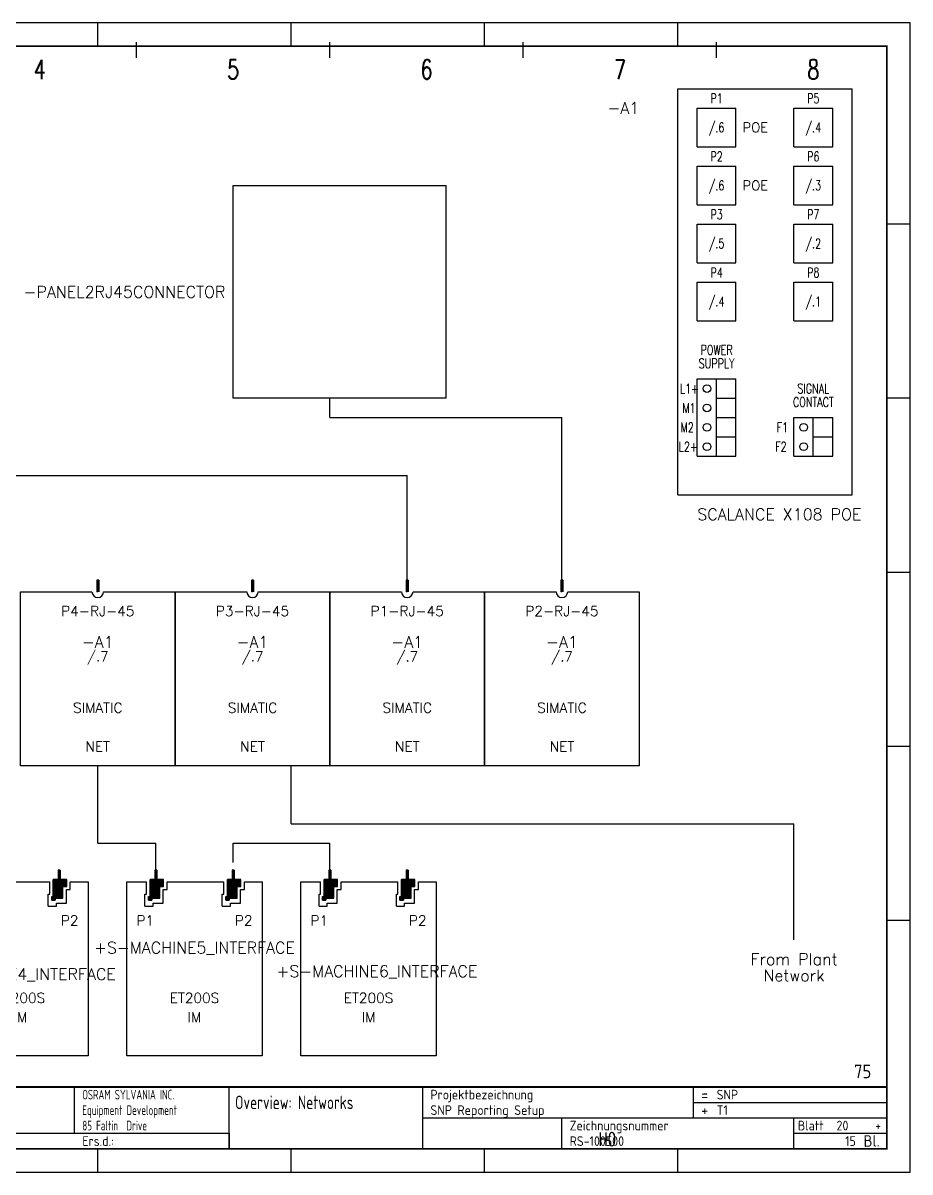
# Model space of a CAD drawing. Extents: x 0 to 420, y 0 to 297.
# Drawn here: x 190.7 to 420, y 0 to 297 of the extents above; entities that cross this region are included whole.
import ezdxf
from ezdxf.enums import TextEntityAlignment as Align

# ---------------------------------------------------------------- set-up
doc = ezdxf.new("R2010")
doc.units = 0
doc.header["$LTSCALE"] = 25
doc.layers.get('0').update_dxf_attribs({"linetype": 'CONTINUOUS'})
for name, color, linetype in [('ECS_LEV_LINE', 7, 'CONTINUOUS'), ('ECS_LEV_PG_FRAME', 7, 'CONTINUOUS'), ('ECS_LEV_PG_LADDER', 7, 'CONTINUOUS'), ('ECS_LEV_PH_DATA', 7, 'CONTINUOUS'), ('ECS_LEV_PH_LOGO', 7, 'CONTINUOUS'), ('ECS_LEV_SYM', 7, 'CONTINUOUS'), ('ECS_LEV_SYM_CPOINT', 7, 'CONTINUOUS'), ('ECS_LEV_SYM_DEVID', 7, 'CONTINUOUS'), ('ECS_LEV_SYM_GEO_SCM', 7, 'CONTINUOUS'), ('ECS_LEV_SYM_TEXT', 7, 'CONTINUOUS'), ('ECS_LEV_SYMCR', 7, 'CONTINUOUS'), ('ECS_LXV_TEXT', 7, 'CONTINUOUS')]:
    doc.layers.add(name, color=color, linetype=linetype)
doc.styles.add('ISOCP', font='ISOCP.SHX', dxfattribs={"oblique": 0.017453, "height": 1})
doc.styles.add('ROMANS', font='ROMANS.SHX', dxfattribs={"oblique": 0.017453})
doc.styles.get("Standard").update_dxf_attribs({"font": 'romans.shx'})

# ---------------------------------------------------------------- blocks, each defined once
blk = doc.blocks.new('__TEXT_')
blk = doc.blocks.new('__PHTEXT_')
blk = doc.blocks.new('sylvania')
at = {"layer": 'ECS_LXV_TEXT', "color": 7, "linetype": 'Continuous'}
ref = blk.add_blockref('__TEXT_', (0, 0), dxfattribs=at)
ref.add_attrib('ECS_T_TEXT_0.0', 'H0', dxfattribs={"color": 7, "linetype": 'Continuous', "height": 3.5, "style": 'ROMANS', "width": 0.725}).set_placement((204, 8.5), align=Align.MIDDLE_RIGHT)
blk = doc.blocks.new('SEDLHL_0_PN_2KK')
at = {"layer": 'ECS_LEV_SYM_GEO_SCM', "color": 0, "linetype": 'Continuous', "ltscale": 0.5}
for p, q in [((-0.25, 3), (-0.25, 0)), ((0.25, 3), (-0.25, 3)), ((0, 3), (0, 0)), ((0.25, 3), (0.25, 0)), ((19.75, 3), (19.75, 0)), ((20.25, 3), (19.75, 3)), ((20, 3), (20, 0)), ((20.25, 3), (20.25, 0)), ((-7.5, -45), (-7.5, 0)), ((2, 0.6), (-1.5, 0.6)), ((-1.25, 0.6), (-1.25, -4.7)), ((-1, 0.6), (-1, -4.7)), ((-0.75, 0.6), (-0.75, -4.2)), ((-0.5, 0.6), (-0.5, -4.2)), ((-0.25, 0), (-0.25, -4.2)), ((0, 0), (0, -4.2)), ((0.25, 0), (0.25, -4.2)), ((0.5, 0.6), (0.5, -4.2)), ((0.75, 0.6), (0.75, -4.2)), ((1.25, 0.6), (1.25, -1.2)), ((1.75, 0.6), (1.75, -1.2)), ((22, 0.6), (18.5, 0.6)), ((18.75, 0.6), (18.75, -4.7)), ((19, 0.6), (19, -4.7)), ((19.25, 0.6), (19.25, -4.2)), ((19.5, 0.6), (19.5, -4.2)), ((19.75, 0), (19.75, -4.2)), ((20, 0), (20, -4.2)), ((20.25, 0), (20.25, -4.2)), ((20.5, 0.6), (20.5, -4.2)), ((20.75, 0.6), (20.75, -4.2)), ((21.25, 0.6), (21.25, -1.2)), ((21.75, 0.6), (21.75, -1.2)), ((27.5, 0), (27.5, -45)), ((27.5, -45), (-7.5, -45))]:
    blk.add_line(p, q, dxfattribs=at)
at = {"layer": 'ECS_LEV_SYM_GEO_SCM', "color": 0, "linetype": 'Continuous'}
for p, q in [((-7.5, 0), (-2.4, 0)), ((-2.4, -3.2), (-2.4, 0)), ((-1.5, -4.7), (-1.5, 0.6)), ((1, -4.2), (1, 0.6)), ((1.5, -1.2), (1.5, 0.6)), ((2, -1.2), (2, 0.6)), ((2.9, 0), (17.6, 0)), ((2.9, -2), (2.9, 0)), ((17.6, -3.2), (17.6, 0)), ((18.5, -4.7), (18.5, 0.6)), ((21, -4.2), (21, 0.6)), ((21.5, -1.2), (21.5, 0.6)), ((22, -1.2), (22, 0.6)), ((22.9, 0), (27.5, 0)), ((22.9, -2), (22.9, 0)), ((1, -1.2), (2, -1.2)), ((1.9, -2), (2.9, -2)), ((1.9, -5.5), (1.9, -2)), ((21, -1.2), (22, -1.2)), ((21.9, -2), (22.9, -2)), ((21.9, -5.5), (21.9, -2)), ((-2.8, -3.2), (-2.4, -3.2)), ((-2.8, -6.3), (-2.8, -3.2)), ((-1.9, -4.7), (-1.9, -3.8)), ((-1.9, -3.8), (-1, -3.8)), ((-1.9, -4.7), (-1, -4.7)), ((-1.7, -4.7), (-1.7, -3.8)), ((-1, -4.2), (1, -4.2)), ((-1, -4.5), (-1, -4.4)), ((-0.7, -5.5), (1.9, -5.5)), ((-0.7, -6.3), (-0.7, -5.5)), ((17.2, -3.2), (17.6, -3.2)), ((17.2, -6.3), (17.2, -3.2)), ((18.1, -4.7), (18.1, -3.8)), ((18.1, -3.8), (19, -3.8)), ((18.1, -4.7), (19, -4.7)), ((18.3, -4.7), (18.3, -3.8)), ((19, -4.2), (21, -4.2)), ((19, -4.5), (19, -4.4)), ((19.3, -5.5), (21.9, -5.5)), ((19.3, -6.3), (19.3, -5.5)), ((-2.8, -6.3), (-0.7, -6.3)), ((17.2, -6.3), (19.3, -6.3))]:
    blk.add_line(p, q, dxfattribs=at)
at = {"layer": 'ECS_LEV_SYM_CPOINT', "color": 7, "linetype": 'Continuous'}
blk.add_attdef('ECS_T_CPOINT_002', text='', height=2.5, dxfattribs=at).set_placement((25, -10), align=Align.MIDDLE_RIGHT)
blk.add_attdef('ECS_T_CPOINT_001', text='', height=2.5, dxfattribs=at).set_placement((-5, -10), align=Align.MIDDLE_LEFT)
for tag, p in [('ECS_T_CPOINT_003', (10, -30)), ('ECS_T_CPOINT_004', (10, -35))]:
    blk.add_attdef(tag, text='', height=2.5, dxfattribs=at).set_placement(p, align=Align.MIDDLE_CENTER)
at = {"layer": 'ECS_LEV_SYM_DEVID', "linetype": 'Continuous'}
for tag, p in [('ECS_T_DEVID_3', (10, -8.6)), ('ECS_T_DEVID_2', (10, -12.8)), ('ECS_T_DEVID_1', (10, -17))]:
    blk.add_attdef(tag, text='', height=3, dxfattribs=at).set_placement(p, align=Align.MIDDLE_CENTER)
at = {"layer": 'ECS_LEV_SYMCR', "color": 7, "linetype": 'Continuous'}
for tag, p in [('ECS_T_CRC_TEXT_P', (10, -21.2)), ('ECS_T_CRC_TEXT_N', (10, -25.4))]:
    blk.add_attdef(tag, text='', height=2.5, dxfattribs=at).set_placement(p, align=Align.MIDDLE_CENTER)
blk = doc.blocks.new('SSYLVANIA_0_SCALANCE_NET')
at = {"layer": 'ECS_LEV_SYM_GEO_SCM', "color": 0, "linetype": 'Continuous', "ltscale": 0.5}
for p, q in [((19.75, 3), (19.75, 0)), ((20.25, 3), (19.75, 3)), ((20, 3), (20, 0)), ((20.25, 3), (20.25, 0)), ((0, -45), (0, 0)), ((0, 0), (18.5, 0)), ((20, 0), (19.75, 0)), ((40, 0), (40, -45)), ((40, -45), (0, -45))]:
    blk.add_line(p, q, dxfattribs=at)
blk.add_lwpolyline([(21.5, 0), (40, 0)], dxfattribs=at)
blk.add_arc((20, 0), 1.5, 180, 0, dxfattribs=at)
at = {"layer": 'ECS_LEV_SYM_CPOINT', "color": 7, "linetype": 'Continuous', "style": 'ROMANS'}
for tag, p in [('ECS_T_CPOINT_001', (20, -5)), ('ECS_T_CPOINT_002', (20, -30)), ('ECS_T_CPOINT_003', (20, -40))]:
    blk.add_attdef(tag, text='', height=2.5, dxfattribs=at).set_placement(p, align=Align.MIDDLE_CENTER)
at = {"layer": 'ECS_LEV_SYM_DEVID', "linetype": 'Continuous', "style": 'ROMANS'}
for tag, p in [('ECS_T_DEVID_3', (20, -4.6)), ('ECS_T_DEVID_2', (20, -8.8)), ('ECS_T_DEVID_1', (20, -13))]:
    blk.add_attdef(tag, text='', height=3, dxfattribs=at).set_placement(p, align=Align.MIDDLE_CENTER)
at = {"layer": 'ECS_LEV_SYMCR', "color": 0, "linetype": 'Continuous', "style": 'ROMANS'}
for tag, p in [('ECS_T_CRC_TEXT_P', (20, -17.2)), ('ECS_T_CRC_TEXT_N', (20, -21.4))]:
    blk.add_attdef(tag, text='', height=2.5, dxfattribs=at).set_placement(p, align=Align.MIDDLE_CENTER)
blk = doc.blocks.new('SSYLVANIA_0_SCALANCE108')
at = {"color": 7, "linetype": 'Continuous'}
for centre in [(7.5, -77.5), (7.5, -82.5), (7.5, -87.5), (32.5, -87.5), (7.5, -92.5), (32.5, -92.5)]:
    blk.add_circle(centre, 1, dxfattribs=at)
at = {"layer": 'ECS_LEV_SYM_GEO_SCM', "color": 0, "linetype": 'Continuous'}
for p, q in [((0, 0), (45, 0)), ((0, -105), (0, 0)), ((45, -105), (45, 0)), ((5, -5), (15, -5)), ((5, -15), (5, -5)), ((15, -15), (15, -5)), ((30, -15), (30, -5)), ((30, -5), (40, -5)), ((40, -15), (40, -5)), ((5, -15), (15, -15)), ((30, -15), (40, -15)), ((5, -30), (5, -20)), ((5, -20), (15, -20)), ((15, -30), (15, -20)), ((30, -30), (30, -20)), ((30, -20), (40, -20)), ((40, -30), (40, -20)), ((5, -30), (15, -30)), ((30, -30), (40, -30)), ((5, -45), (5, -35)), ((5, -35), (15, -35)), ((15, -45), (15, -35)), ((30, -45), (30, -35)), ((30, -35), (40, -35)), ((40, -45), (40, -35)), ((5, -45), (15, -45)), ((30, -45), (40, -45)), ((5, -60), (5, -50)), ((5, -50), (15, -50)), ((15, -60), (15, -50)), ((30, -60), (30, -50)), ((30, -50), (40, -50)), ((40, -60), (40, -50)), ((5, -60), (15, -60)), ((30, -60), (40, -60)), ((5, -75), (10, -75)), ((5, -95), (5, -75)), ((10, -95), (10, -75)), ((10, -75), (15, -75)), ((15, -95), (15, -75)), ((10, -80), (15, -80)), ((10, -85), (15, -85)), ((30, -95), (30, -85)), ((30, -85), (35, -85)), ((35, -95), (35, -85)), ((35, -85), (40, -85)), ((40, -95), (40, -85)), ((10, -90), (15, -90)), ((35, -90), (40, -90)), ((5, -95), (10, -95)), ((10, -95), (15, -95)), ((30, -95), (35, -95)), ((35, -95), (40, -95)), ((0, -105), (45, -105))]:
    blk.add_line(p, q, dxfattribs=at)
at = {"layer": 'ECS_LEV_SYM_DEVID', "color": 7, "linetype": 'Continuous', "style": 'ROMANS'}
for tag, p in [('ECS_T_DEVID_3', (-10, 3.4)), ('ECS_T_DEVID_2', (-10, -0.8)), ('ECS_T_DEVID_1', (-10, -5))]:
    blk.add_attdef(tag, text='', height=3, dxfattribs=at).set_placement(p, align=Align.MIDDLE_RIGHT)
at = {"layer": 'ECS_LEV_SYM_TEXT', "color": 7, "linetype": 'Continuous', "width": 0.725}
for tag, p in [('ECS_T_TEXT_3.0', (10, -2.5)), ('ECS_T_TEXT_4.0', (35, -2.5)), ('ECS_T_TEXT_6.0', (10, -17.5)), ('ECS_T_TEXT_5.0', (35, -17.5)), ('ECS_T_TEXT_7.0', (10, -32.5)), ('ECS_T_TEXT_8.0', (35, -32.5)), ('ECS_T_TEXT_10.0', (10, -47.5)), ('ECS_T_TEXT_9.0', (35, -47.5))]:
    blk.add_attdef(tag, text='', height=2.5, dxfattribs=at).set_placement(p, align=Align.MIDDLE_CENTER)
at = {"layer": 'ECS_LEV_SYM_TEXT', "color": 7, "linetype": 'Continuous', "style": 'ROMANS', "width": 0.725}
for tag, p in [('ECS_T_TEXT_1.1', (10, -67.5)), ('ECS_T_TEXT_1.2', (10.0611, -70.9995)), ('ECS_T_TEXT_2.1', (35, -77.5)), ('ECS_T_TEXT_2.2', (35.0611, -80.9995))]:
    blk.add_attdef(tag, text='', height=2.5, dxfattribs=at).set_placement(p, align=Align.MIDDLE_CENTER)
at = {"layer": 'ECS_LEV_SYM_TEXT', "color": 7, "linetype": 'Continuous', "width": 0.725}
for tag, p in [('ECS_T_TEXT_11.0', (1.8798, -78.7822)), ('ECS_T_TEXT_12.0', (1.8798, -83.7822)), ('ECS_T_TEXT_13.0', (1.8798, -88.7822)), ('ECS_T_TEXT_15.0', (26.8798, -88.7822)), ('ECS_T_TEXT_14.0', (1.8798, -93.7822)), ('ECS_T_TEXT_16.0', (26.8798, -93.7822))]:
    blk.add_attdef(tag, p, '', height=2.5, dxfattribs=at)
at = {"layer": 'ECS_LEV_SYM_TEXT', "color": 7, "linetype": 'Continuous'}
blk.add_attdef('ECS_T_TEXT_17.0', text='', height=3, dxfattribs=at).set_placement((5, -110), align=Align.MIDDLE_LEFT)
blk = doc.blocks.new('SSYLVANIA_0_CSCALANCE108')
at = {"layer": 'ECS_LEV_SYM_DEVID', "linetype": 'Continuous', "style": 'ROMANS'}
for tag, p in [('ECS_T_DEVID_3', (0, 8.4)), ('ECS_T_DEVID_2', (0, 4.2)), ('ECS_T_DEVID_1', (0, 0))]:
    blk.add_attdef(tag, text='', height=3, dxfattribs=at).set_placement(p, align=Align.MIDDLE_CENTER)
at = {"layer": 'ECS_LEV_SYM_TEXT', "color": 7, "linetype": 'Continuous', "width": 0.725}
for tag, p in [('ECS_T_TEXT_1.0', (10, -10)), ('ECS_T_TEXT_5.0', (35, -10)), ('ECS_T_TEXT_2.0', (10, -25)), ('ECS_T_TEXT_6.0', (35, -25)), ('ECS_T_TEXT_3.0', (10, -40)), ('ECS_T_TEXT_7.0', (35, -40)), ('ECS_T_TEXT_4.0', (10, -55)), ('ECS_T_TEXT_8.0', (35, -55)), ('ECS_T_TEXT_9.0', (10, -100)), ('ECS_T_TEXT_10.0', (35, -100))]:
    blk.add_attdef(tag, text='', height=2.5, dxfattribs=at).set_placement(p, align=Align.MIDDLE_CENTER)
blk = doc.blocks.new('BOX')
at = {"layer": 'ECS_LEV_SYM_GEO_SCM', "color": 0, "linetype": 'ByBlock'}
blk.add_lwpolyline([(0, 0), (1, 0), (1, -1), (0, -1)], close=True, dxfattribs=at)

msp = doc.modelspace()

# ---------------------------------------------------------------- linework, layer by layer
at = {"layer": 'ECS_LEV_LINE'}
for p, q in [((270, 195), (270, 200)), ((270, 195), (330, 195)), ((330, 150), (330, 195)), ((165, 180), (290, 180)), ((290, 150), (290, 180)), ((210, 85), (210, 105)), ((260, 90), (260, 105)), ((260, 90), (390, 90)), ((390, 60), (390, 90)), ((210, 85), (225, 85)), ((225, 75), (225, 85)), ((245, 80), (245, 85)), ((245, 85), (270, 85)), ((270, 75), (270, 85))]:
    msp.add_line(p, q, dxfattribs=at)
at = {"layer": 'ECS_LEV_PG_FRAME', "color": 7, "linetype": 'Continuous'}
for p, q in [((420, 297), (0, 297)), ((420, 0), (420, 297)), ((0, 0), (420, 0))]:
    msp.add_line(p, q, dxfattribs=at)
at = {"layer": 'ECS_LEV_PG_LADDER', "linetype": 'Continuous'}
for p, q in [((220, 288), (220, 292)), ((270, 288), (270, 292)), ((320, 288), (320, 292)), ((370, 288), (370, 292))]:
    msp.add_line(p, q, dxfattribs=at)
at = {"layer": 'ECS_LEV_PH_DATA', "color": 7, "linetype": 'Continuous'}
for p, q in [((420, 297), (0, 297)), ((420, 297), (0, 297)), ((420, 0), (420, 297)), ((420, 0), (420, 297)), ((0, 0), (420, 0)), ((0, 0), (420, 0))]:
    msp.add_line(p, q, dxfattribs=at)
at = {"layer": 'ECS_LEV_PH_DATA', "linetype": 'Continuous'}
for p, q in [((210, 291), (210, 297)), ((260, 291), (260, 297)), ((310, 291), (310, 297)), ((360, 291), (360, 297))]:
    msp.add_line(p, q, dxfattribs=at)
at = {"layer": 'ECS_LEV_PH_DATA', "color": 7}
for p, q in [((420, 245), (414, 245)), ((420, 200), (414, 200)), ((420, 155), (414, 155)), ((420, 110), (414, 110)), ((420, 65), (414, 65)), ((204, 10), (204, 22)), ((244, 6), (244, 22)), ((294, 6), (294, 22)), ((364, 14), (364, 22)), ((364, 18), (414, 18)), ((294, 14), (414, 14)), ((330, 6), (330, 14)), ((390, 6), (390, 14)), ((6, 10), (244, 10)), ((244, 10), (244, 6)), ((390, 10), (414, 10)), ((210, 0), (210, 6)), ((260, 0), (260, 6)), ((310, 0), (310, 6)), ((360, 0), (360, 6))]:
    msp.add_line(p, q, dxfattribs=at)
at = {"layer": 'ECS_LEV_PH_DATA', "color": 7, "const_width": 0.5}
msp.add_lwpolyline([(414, 291), (6, 291), (6, 6), (414, 6)], close=True, dxfattribs=at)
msp.add_lwpolyline([(6, 22), (414, 22)], dxfattribs=at)

# ---------------------------------------------------------------- block references
at = {"layer": 'ECS_LEV_PG_LADDER', "linetype": 'Continuous'}
ref = msp.add_blockref('__TEXT_', (0, 292), dxfattribs=at)
ref.add_attrib('?', '4', dxfattribs={"linetype": 'Continuous', "height": 5, "style": 'ROMANS', "width": 0.725}).set_placement((195, 285), align=Align.MIDDLE_CENTER)
ref = msp.add_blockref('__TEXT_', (0, 292), dxfattribs=at)
ref.add_attrib('?', '5', dxfattribs={"linetype": 'Continuous', "height": 5, "style": 'ROMANS', "width": 0.725}).set_placement((245, 285), align=Align.MIDDLE_CENTER)
ref = msp.add_blockref('__TEXT_', (0, 292), dxfattribs=at)
ref.add_attrib('?', '6', dxfattribs={"linetype": 'Continuous', "height": 5, "style": 'ROMANS', "width": 0.725}).set_placement((295, 285), align=Align.MIDDLE_CENTER)
ref = msp.add_blockref('__TEXT_', (0, 292), dxfattribs=at)
ref.add_attrib('?', '7', dxfattribs={"linetype": 'Continuous', "height": 5, "style": 'ROMANS', "width": 0.725}).set_placement((345, 285), align=Align.MIDDLE_CENTER)
ref = msp.add_blockref('__TEXT_', (0, 292), dxfattribs=at)
ref.add_attrib('?', '8', dxfattribs={"linetype": 'Continuous', "height": 5, "style": 'ROMANS', "width": 0.725}).set_placement((395, 285), align=Align.MIDDLE_CENTER)
at = {"layer": 'ECS_LEV_PH_DATA', "linetype": 'Continuous'}
ref = msp.add_blockref('__PHTEXT_', (0, 0), dxfattribs=at)
ref.add_attrib('?NEXTPGNO_0.0', '75', dxfattribs={"height": 3.5, "style": 'ISOCP'}).set_placement((410, 26), align=Align.MIDDLE_RIGHT)
ref = msp.add_blockref('__PHTEXT_', (0, 0), dxfattribs=at)
ref.add_attrib('?ADDR01_0.0', 'OSRAM SYLVANIA INC.', dxfattribs={"height": 2.5, "style": 'ISOCP', "width": 0.75}).set_placement((206, 20), align=Align.MIDDLE_LEFT)
ref = msp.add_blockref('__TEXT_', (0, 0), dxfattribs=at)
ref.add_attrib('ECS_T_TEXT_0.0', 'Projektbezeichnung', dxfattribs={"linetype": 'Continuous', "height": 2.5, "style": 'ISOCP'}).set_placement((296, 20), align=Align.MIDDLE_LEFT)
ref = msp.add_blockref('__PHTEXT_', (0, 0), dxfattribs=at)
ref.add_attrib('?INSTALL_0.0', 'SNP', dxfattribs={"height": 2.5, "style": 'ISOCP'}).set_placement((370, 20), align=Align.MIDDLE_LEFT)
ref = msp.add_blockref('__PHTEXT_', (0, 0), dxfattribs=at)
ref.add_attrib('?PGDESCR01_0.0', 'Overview: Networks', dxfattribs={"height": 3.5, "style": 'ISOCP', "width": 0.8}).set_placement((245.5, 18), align=Align.MIDDLE_LEFT)
ref = msp.add_blockref('__TEXT_', (0, 0), dxfattribs=at)
ref.add_attrib('ECS_T_TEXT_0.0', '=', dxfattribs={"linetype": 'Continuous', "height": 3, "rotation": 1, "style": 'ISOCP'}).set_placement((366, 20), align=Align.MIDDLE_LEFT)
ref = msp.add_blockref('__PHTEXT_', (0, 0), dxfattribs=at)
ref.add_attrib('?ADDR02_0.0', 'Equipment Development', dxfattribs={"height": 2.5, "style": 'ISOCP', "width": 0.75}).set_placement((206, 16), align=Align.MIDDLE_LEFT)
ref = msp.add_blockref('__PHTEXT_', (0, 0), dxfattribs=at)
ref.add_attrib('?TITLE01_0.0', 'SNP Reporting Setup', dxfattribs={"height": 2.5, "style": 'ISOCP'}).set_placement((296, 16), align=Align.MIDDLE_LEFT)
ref = msp.add_blockref('__TEXT_', (0, 0), dxfattribs=at)
ref.add_attrib('ECS_T_TEXT_0.0', '+', dxfattribs={"linetype": 'Continuous', "height": 3, "rotation": 1, "style": 'ISOCP'}).set_placement((366, 16), align=Align.MIDDLE_LEFT)
ref = msp.add_blockref('__PHTEXT_', (0, 0), dxfattribs=at)
ref.add_attrib('?LOCATION_0.0', 'T1', dxfattribs={"height": 2.5, "style": 'ISOCP'}).set_placement((370, 16), align=Align.MIDDLE_LEFT)
ref = msp.add_blockref('__PHTEXT_', (0, 0), dxfattribs=at)
ref.add_attrib('?ADDR03_0.0', '85 Faltin  Drive ', dxfattribs={"height": 2.5, "style": 'ISOCP', "width": 0.75}).set_placement((206, 12), align=Align.MIDDLE_LEFT)
ref = msp.add_blockref('__TEXT_', (0, 0), dxfattribs=at)
ref.add_attrib('ECS_T_TEXT_0.0', 'Zeichnungsnummer', dxfattribs={"linetype": 'Continuous', "height": 2.5, "style": 'ISOCP'}).set_placement((332, 12), align=Align.MIDDLE_LEFT)
ref = msp.add_blockref('__TEXT_', (0, 0), dxfattribs=at)
ref.add_attrib('ECS_T_TEXT_0.0', 'Blatt', dxfattribs={"linetype": 'Continuous', "height": 2.5, "style": 'ISOCP'}).set_placement((391, 12), align=Align.MIDDLE_LEFT)
ref = msp.add_blockref('__PHTEXT_', (0, 0), dxfattribs=at)
ref.add_attrib('?PAGE_0.0', '20', dxfattribs={"height": 2.5, "style": 'ISOCP'}).set_placement((401, 12), align=Align.MIDDLE_LEFT)
ref = msp.add_blockref('__PHTEXT_', (0, 0), dxfattribs=at)
ref.add_attrib('?NEXTPGFL_0.0', '+', dxfattribs={"height": 2.5, "style": 'ISOCP'}).set_placement((411, 12), align=Align.MIDDLE_LEFT)
ref = msp.add_blockref('__TEXT_', (0, 0), dxfattribs=at)
ref.add_attrib('ECS_T_TEXT_0.0', 'Ers.d.:', dxfattribs={"linetype": 'Continuous', "height": 2.5, "style": 'ISOCP'}).set_placement((206, 8), align=Align.MIDDLE_LEFT)
ref = msp.add_blockref('__PHTEXT_', (0, 0), dxfattribs=at)
ref.add_attrib('?TITLE03_0.0', 'RS-100500', dxfattribs={"height": 2.5, "style": 'ISOCP'}).set_placement((332, 8), align=Align.MIDDLE_LEFT)
ref = msp.add_blockref('__PHTEXT_', (0, 0), dxfattribs=at)
ref.add_attrib('?INPGNO_0.0', '15', dxfattribs={"height": 2.5, "style": 'ISOCP'}).set_placement((406, 8), align=Align.MIDDLE_RIGHT)
ref = msp.add_blockref('__TEXT_', (0, 0), dxfattribs=at)
ref.add_attrib('ECS_T_TEXT_0.0', 'Bl.', dxfattribs={"linetype": 'Continuous', "height": 3, "rotation": 1, "style": 'ISOCP'}).set_placement((408, 8), align=Align.MIDDLE_LEFT)
at = {"layer": 'ECS_LEV_PH_LOGO'}
msp.add_blockref('sylvania', (140, 0), dxfattribs=at)
at = {"layer": 'ECS_LEV_SYM', "color": 7, "linetype": 'Continuous'}
ref = msp.add_blockref('SSYLVANIA_0_SCALANCE108', (360, 280), dxfattribs=at)
ref.add_attrib('ECS_T_TEXT_17.0', 'SCALANCE X108 POE', dxfattribs={"layer": 'ECS_LEV_SYM_TEXT', "color": 7, "linetype": 'Continuous', "height": 3}).set_placement((365, 170), align=Align.MIDDLE_LEFT)
ref.add_attrib('ECS_T_TEXT_16.0', 'F2', (385.17, 186.22), dxfattribs={"layer": 'ECS_LEV_SYM_TEXT', "color": 7, "linetype": 'Continuous', "height": 2.5, "width": 0.725})
ref.add_attrib('ECS_T_TEXT_15.0', 'F1', (385.52, 191.22), dxfattribs={"layer": 'ECS_LEV_SYM_TEXT', "color": 7, "linetype": 'Continuous', "height": 2.5, "width": 0.725})
ref.add_attrib('ECS_T_TEXT_14.0', 'L2+', (360.21, 186.22), dxfattribs={"layer": 'ECS_LEV_SYM_TEXT', "color": 7, "linetype": 'Continuous', "height": 2.5, "width": 0.725})
ref.add_attrib('ECS_T_TEXT_13.0', 'M2', (360.68, 191.22), dxfattribs={"layer": 'ECS_LEV_SYM_TEXT', "color": 7, "linetype": 'Continuous', "height": 2.5, "width": 0.725})
ref.add_attrib('ECS_T_TEXT_12.0', 'M1', (361.15, 196.22), dxfattribs={"layer": 'ECS_LEV_SYM_TEXT', "color": 7, "linetype": 'Continuous', "height": 2.5, "width": 0.725})
ref.add_attrib('ECS_T_TEXT_11.0', 'L1+', (360.52, 201.22), dxfattribs={"layer": 'ECS_LEV_SYM_TEXT', "color": 7, "linetype": 'Continuous', "height": 2.5, "width": 0.725})
ref.add_attrib('ECS_T_TEXT_10.0', 'P4', dxfattribs={"layer": 'ECS_LEV_SYM_TEXT', "color": 7, "linetype": 'Continuous', "height": 2.5, "width": 0.725}).set_placement((370, 232.5), align=Align.MIDDLE_CENTER)
ref.add_attrib('ECS_T_TEXT_9.0', 'P8', dxfattribs={"layer": 'ECS_LEV_SYM_TEXT', "color": 7, "linetype": 'Continuous', "height": 2.5, "width": 0.725}).set_placement((395, 232.5), align=Align.MIDDLE_CENTER)
ref.add_attrib('ECS_T_TEXT_8.0', 'P7', dxfattribs={"layer": 'ECS_LEV_SYM_TEXT', "color": 7, "linetype": 'Continuous', "height": 2.5, "width": 0.725}).set_placement((395, 247.5), align=Align.MIDDLE_CENTER)
ref.add_attrib('ECS_T_TEXT_7.0', 'P3', dxfattribs={"layer": 'ECS_LEV_SYM_TEXT', "color": 7, "linetype": 'Continuous', "height": 2.5, "width": 0.725}).set_placement((370, 247.5), align=Align.MIDDLE_CENTER)
ref.add_attrib('ECS_T_TEXT_6.0', 'P2', dxfattribs={"layer": 'ECS_LEV_SYM_TEXT', "color": 7, "linetype": 'Continuous', "height": 2.5, "width": 0.725}).set_placement((370, 262.5), align=Align.MIDDLE_CENTER)
ref.add_attrib('ECS_T_TEXT_5.0', 'P6', dxfattribs={"layer": 'ECS_LEV_SYM_TEXT', "color": 7, "linetype": 'Continuous', "height": 2.5, "width": 0.725}).set_placement((395, 262.5), align=Align.MIDDLE_CENTER)
ref.add_attrib('ECS_T_TEXT_4.0', 'P5', dxfattribs={"layer": 'ECS_LEV_SYM_TEXT', "color": 7, "linetype": 'Continuous', "height": 2.5, "width": 0.725}).set_placement((395, 277.5), align=Align.MIDDLE_CENTER)
ref.add_attrib('ECS_T_TEXT_3.0', 'P1', dxfattribs={"layer": 'ECS_LEV_SYM_TEXT', "color": 7, "linetype": 'Continuous', "height": 2.5, "width": 0.725}).set_placement((370, 277.5), align=Align.MIDDLE_CENTER)
ref.add_attrib('ECS_T_TEXT_1.1', 'POWER', dxfattribs={"layer": 'ECS_LEV_SYM_TEXT', "color": 7, "linetype": 'Continuous', "height": 2.5, "style": 'ROMANS', "width": 0.725}).set_placement((370, 212.5), align=Align.MIDDLE_CENTER)
ref.add_attrib('ECS_T_TEXT_1.2', 'SUPPLY', dxfattribs={"layer": 'ECS_LEV_SYM_TEXT', "color": 7, "linetype": 'Continuous', "height": 2.5, "style": 'ROMANS', "width": 0.725}).set_placement((370, 209), align=Align.MIDDLE_CENTER)
ref.add_attrib('ECS_T_TEXT_2.1', 'SIGNAL', dxfattribs={"layer": 'ECS_LEV_SYM_TEXT', "color": 7, "linetype": 'Continuous', "height": 2.5, "style": 'ROMANS', "width": 0.725}).set_placement((395, 202.5), align=Align.MIDDLE_CENTER)
ref.add_attrib('ECS_T_TEXT_2.2', 'CONTACT', dxfattribs={"layer": 'ECS_LEV_SYM_TEXT', "color": 7, "linetype": 'Continuous', "height": 2.5, "style": 'ROMANS', "width": 0.725}).set_placement((395, 199), align=Align.MIDDLE_CENTER)
ref.add_attrib('ECS_T_DEVID_1', '-A1', dxfattribs={"layer": 'ECS_LEV_SYM_DEVID', "color": 7, "linetype": 'Continuous', "height": 3}).set_placement((350, 275), align=Align.MIDDLE_RIGHT)
at = {"layer": 'ECS_LEV_SYM'}
ref = msp.add_blockref('BOX', (245, 255), dxfattribs=dict(at, xscale=55, yscale=55))
ref.add_attrib('ECS_T_DEVID_1', '-PANEL2RJ45CONNECTOR', dxfattribs={"layer": 'ECS_LEV_SYM_DEVID', "height": 3}).set_placement((243, 227.5), align=Align.MIDDLE_RIGHT)
at = {"layer": 'ECS_LEV_SYM', "color": 7, "linetype": 'Continuous'}
ref = msp.add_blockref('SSYLVANIA_0_SCALANCE_NET', (190, 150), dxfattribs=at)
ref.add_attrib('ECS_T_CRC_TEXT_P', '/.7', dxfattribs={"layer": 'ECS_LEV_SYMCR', "color": 0, "linetype": 'Continuous', "height": 2.5}).set_placement((210, 133.25), align=Align.MIDDLE_CENTER)
ref.add_attrib('ECS_T_CPOINT_003', 'NET', dxfattribs={"layer": 'ECS_LEV_SYM_CPOINT', "color": 7, "linetype": 'Continuous', "height": 2.6}).set_placement((210, 110), align=Align.MIDDLE_CENTER)
ref.add_attrib('ECS_T_CPOINT_002', 'SIMATIC', dxfattribs={"layer": 'ECS_LEV_SYM_CPOINT', "color": 7, "linetype": 'Continuous', "height": 2.6}).set_placement((210, 120), align=Align.MIDDLE_CENTER)
ref.add_attrib('ECS_T_CPOINT_001', 'P4-RJ-45', dxfattribs={"layer": 'ECS_LEV_SYM_CPOINT', "color": 7, "linetype": 'Continuous', "height": 2.6}).set_placement((210, 145), align=Align.MIDDLE_CENTER)
ref.add_attrib('ECS_T_DEVID_1', '-A1', dxfattribs={"layer": 'ECS_LEV_SYM_DEVID', "linetype": 'Continuous', "height": 3}).set_placement((210, 137), align=Align.MIDDLE_CENTER)
ref = msp.add_blockref('SSYLVANIA_0_SCALANCE_NET', (230, 150), dxfattribs=at)
ref.add_attrib('ECS_T_CRC_TEXT_P', '/.7', dxfattribs={"layer": 'ECS_LEV_SYMCR', "color": 0, "linetype": 'Continuous', "height": 2.5}).set_placement((250, 133.25), align=Align.MIDDLE_CENTER)
ref.add_attrib('ECS_T_CPOINT_003', 'NET', dxfattribs={"layer": 'ECS_LEV_SYM_CPOINT', "color": 7, "linetype": 'Continuous', "height": 2.6}).set_placement((250, 110), align=Align.MIDDLE_CENTER)
ref.add_attrib('ECS_T_CPOINT_002', 'SIMATIC', dxfattribs={"layer": 'ECS_LEV_SYM_CPOINT', "color": 7, "linetype": 'Continuous', "height": 2.6}).set_placement((250, 120), align=Align.MIDDLE_CENTER)
ref.add_attrib('ECS_T_CPOINT_001', 'P3-RJ-45', dxfattribs={"layer": 'ECS_LEV_SYM_CPOINT', "color": 7, "linetype": 'Continuous', "height": 2.6}).set_placement((250, 145), align=Align.MIDDLE_CENTER)
ref.add_attrib('ECS_T_DEVID_1', '-A1', dxfattribs={"layer": 'ECS_LEV_SYM_DEVID', "linetype": 'Continuous', "height": 3}).set_placement((250, 137), align=Align.MIDDLE_CENTER)
ref = msp.add_blockref('SSYLVANIA_0_SCALANCE_NET', (270, 150), dxfattribs=at)
ref.add_attrib('ECS_T_CRC_TEXT_P', '/.7', dxfattribs={"layer": 'ECS_LEV_SYMCR', "color": 0, "linetype": 'Continuous', "height": 2.5}).set_placement((290, 133.25), align=Align.MIDDLE_CENTER)
ref.add_attrib('ECS_T_CPOINT_003', 'NET', dxfattribs={"layer": 'ECS_LEV_SYM_CPOINT', "color": 7, "linetype": 'Continuous', "height": 2.6}).set_placement((290, 110), align=Align.MIDDLE_CENTER)
ref.add_attrib('ECS_T_CPOINT_002', 'SIMATIC', dxfattribs={"layer": 'ECS_LEV_SYM_CPOINT', "color": 7, "linetype": 'Continuous', "height": 2.6}).set_placement((290, 120), align=Align.MIDDLE_CENTER)
ref.add_attrib('ECS_T_CPOINT_001', 'P1-RJ-45', dxfattribs={"layer": 'ECS_LEV_SYM_CPOINT', "color": 7, "linetype": 'Continuous', "height": 2.6}).set_placement((290, 145), align=Align.MIDDLE_CENTER)
ref.add_attrib('ECS_T_DEVID_1', '-A1', dxfattribs={"layer": 'ECS_LEV_SYM_DEVID', "linetype": 'Continuous', "height": 3}).set_placement((290, 137), align=Align.MIDDLE_CENTER)
ref = msp.add_blockref('SSYLVANIA_0_SCALANCE_NET', (310, 150), dxfattribs=at)
ref.add_attrib('ECS_T_CRC_TEXT_P', '/.7', dxfattribs={"layer": 'ECS_LEV_SYMCR', "color": 0, "linetype": 'Continuous', "height": 2.5}).set_placement((330, 133.25), align=Align.MIDDLE_CENTER)
ref.add_attrib('ECS_T_CPOINT_003', 'NET', dxfattribs={"layer": 'ECS_LEV_SYM_CPOINT', "color": 7, "linetype": 'Continuous', "height": 2.6}).set_placement((330, 110), align=Align.MIDDLE_CENTER)
ref.add_attrib('ECS_T_CPOINT_002', 'SIMATIC', dxfattribs={"layer": 'ECS_LEV_SYM_CPOINT', "color": 7, "linetype": 'Continuous', "height": 2.6}).set_placement((330, 120), align=Align.MIDDLE_CENTER)
ref.add_attrib('ECS_T_CPOINT_001', 'P2-RJ-45', dxfattribs={"layer": 'ECS_LEV_SYM_CPOINT', "color": 7, "linetype": 'Continuous', "height": 2.6}).set_placement((330, 145), align=Align.MIDDLE_CENTER)
ref.add_attrib('ECS_T_DEVID_1', '-A1', dxfattribs={"layer": 'ECS_LEV_SYM_DEVID', "linetype": 'Continuous', "height": 3}).set_placement((330, 137), align=Align.MIDDLE_CENTER)
at = {"layer": 'ECS_LEV_SYM'}
ref = msp.add_blockref('SEDLHL_0_PN_2KK', (180, 75), dxfattribs=at)
ref.add_attrib('ECS_T_CPOINT_004', 'IM', dxfattribs={"layer": 'ECS_LEV_SYM_CPOINT', "color": 7, "linetype": 'Continuous', "height": 2.6}).set_placement((190, 40), align=Align.MIDDLE_CENTER)
ref.add_attrib('ECS_T_CPOINT_003', 'ET200S', dxfattribs={"layer": 'ECS_LEV_SYM_CPOINT', "color": 7, "linetype": 'Continuous', "height": 2.6}).set_placement((190, 45), align=Align.MIDDLE_CENTER)
ref.add_attrib('ECS_T_CPOINT_002', 'P2', dxfattribs={"layer": 'ECS_LEV_SYM_CPOINT', "color": 7, "linetype": 'Continuous', "height": 2.6}).set_placement((205, 65), align=Align.MIDDLE_RIGHT)
ref.add_attrib('ECS_T_CPOINT_001', 'P1', dxfattribs={"layer": 'ECS_LEV_SYM_CPOINT', "color": 7, "linetype": 'Continuous', "height": 2.6}).set_placement((175, 65), align=Align.MIDDLE_LEFT)
ref.add_attrib('ECS_T_DEVID_1', '+S-MACHINE4_INTERFACE', dxfattribs={"layer": 'ECS_LEV_SYM_DEVID', "linetype": 'Continuous', "height": 3}).set_placement((188.68, 51.14), align=Align.MIDDLE_CENTER)
ref = msp.add_blockref('SEDLHL_0_PN_2KK', (225, 75), dxfattribs=at)
ref.add_attrib('ECS_T_CPOINT_004', 'IM', dxfattribs={"layer": 'ECS_LEV_SYM_CPOINT', "color": 7, "linetype": 'Continuous', "height": 2.6}).set_placement((235, 40), align=Align.MIDDLE_CENTER)
ref.add_attrib('ECS_T_CPOINT_003', 'ET200S', dxfattribs={"layer": 'ECS_LEV_SYM_CPOINT', "color": 7, "linetype": 'Continuous', "height": 2.6}).set_placement((235, 45), align=Align.MIDDLE_CENTER)
ref.add_attrib('ECS_T_CPOINT_002', 'P2', dxfattribs={"layer": 'ECS_LEV_SYM_CPOINT', "color": 7, "linetype": 'Continuous', "height": 2.6}).set_placement((250, 65), align=Align.MIDDLE_RIGHT)
ref.add_attrib('ECS_T_CPOINT_001', 'P1', dxfattribs={"layer": 'ECS_LEV_SYM_CPOINT', "color": 7, "linetype": 'Continuous', "height": 2.6}).set_placement((220, 65), align=Align.MIDDLE_LEFT)
ref.add_attrib('ECS_T_DEVID_1', '+S-MACHINE5_INTERFACE', dxfattribs={"layer": 'ECS_LEV_SYM_DEVID', "linetype": 'Continuous', "height": 3}).set_placement((235, 58), align=Align.MIDDLE_CENTER)
ref = msp.add_blockref('SEDLHL_0_PN_2KK', (270, 75), dxfattribs=at)
ref.add_attrib('ECS_T_CPOINT_004', 'IM', dxfattribs={"layer": 'ECS_LEV_SYM_CPOINT', "color": 7, "linetype": 'Continuous', "height": 2.6}).set_placement((280, 40), align=Align.MIDDLE_CENTER)
ref.add_attrib('ECS_T_CPOINT_003', 'ET200S', dxfattribs={"layer": 'ECS_LEV_SYM_CPOINT', "color": 7, "linetype": 'Continuous', "height": 2.6}).set_placement((280, 45), align=Align.MIDDLE_CENTER)
ref.add_attrib('ECS_T_CPOINT_002', 'P2', dxfattribs={"layer": 'ECS_LEV_SYM_CPOINT', "color": 7, "linetype": 'Continuous', "height": 2.6}).set_placement((295, 65), align=Align.MIDDLE_RIGHT)
ref.add_attrib('ECS_T_CPOINT_001', 'P1', dxfattribs={"layer": 'ECS_LEV_SYM_CPOINT', "color": 7, "linetype": 'Continuous', "height": 2.6}).set_placement((265, 65), align=Align.MIDDLE_LEFT)
ref.add_attrib('ECS_T_DEVID_1', '+S-MACHINE6_INTERFACE', dxfattribs={"layer": 'ECS_LEV_SYM_DEVID', "linetype": 'Continuous', "height": 3}).set_placement((282.17, 51.9), align=Align.MIDDLE_CENTER)
at = {"layer": 'ECS_LEV_SYMCR'}
ref = msp.add_blockref('SSYLVANIA_0_CSCALANCE108', (360, 280), dxfattribs=at)
ref.add_attrib('ECS_T_CRP_TEXT_8', '/.1', dxfattribs={"color": 7, "linetype": 'Continuous', "height": 2.5, "width": 0.725}).set_placement((395, 225), align=Align.MIDDLE_CENTER)
ref.add_attrib('ECS_T_CRP_TEXT_7', '/.2', dxfattribs={"color": 7, "linetype": 'Continuous', "height": 2.5, "width": 0.725}).set_placement((395, 240), align=Align.MIDDLE_CENTER)
ref.add_attrib('ECS_T_CRP_TEXT_6', '/.3', dxfattribs={"color": 7, "linetype": 'Continuous', "height": 2.5, "width": 0.725}).set_placement((395, 255), align=Align.MIDDLE_CENTER)
ref.add_attrib('ECS_T_CRP_TEXT_5', '/.4', dxfattribs={"color": 7, "linetype": 'Continuous', "height": 2.5, "width": 0.725}).set_placement((395, 270), align=Align.MIDDLE_CENTER)
ref.add_attrib('ECS_T_CRP_TEXT_4', '/.4', dxfattribs={"color": 7, "linetype": 'Continuous', "height": 2.5, "width": 0.725}).set_placement((370, 225), align=Align.MIDDLE_CENTER)
ref.add_attrib('ECS_T_CRP_TEXT_3', '/.5', dxfattribs={"color": 7, "linetype": 'Continuous', "height": 2.5, "width": 0.725}).set_placement((370, 240), align=Align.MIDDLE_CENTER)
ref.add_attrib('ECS_T_CRP_TEXT_2', '/.6', dxfattribs={"color": 7, "linetype": 'Continuous', "height": 2.5, "width": 0.725}).set_placement((370, 255), align=Align.MIDDLE_CENTER)
ref.add_attrib('ECS_T_CRP_TEXT_1', '/.6', dxfattribs={"color": 7, "linetype": 'Continuous', "height": 2.5, "width": 0.725}).set_placement((370, 270), align=Align.MIDDLE_CENTER)
at = {"layer": 'ECS_LXV_TEXT', "color": 7, "linetype": 'Continuous'}
ref = msp.add_blockref('__TEXT_', (0, 0), dxfattribs=at)
ref.add_attrib('ECS_T_TEXT_0.0', 'POE', dxfattribs={"color": 7, "height": 2.5}).set_placement((380, 270), align=Align.MIDDLE_CENTER)
ref = msp.add_blockref('__TEXT_', (0, 0), dxfattribs=at)
ref.add_attrib('ECS_T_TEXT_0.0', 'POE', dxfattribs={"color": 7, "height": 2.5}).set_placement((380, 255), align=Align.MIDDLE_CENTER)
ref = msp.add_blockref('__TEXT_', (0, 0), dxfattribs=at)
ref.add_attrib('ECS_T_TEXT_0.1', 'From Plant', dxfattribs={"color": 7, "height": 3}).set_placement((390, 55), align=Align.MIDDLE_CENTER)
ref.add_attrib('ECS_T_TEXT_0.2', 'Network', dxfattribs={"color": 7, "height": 3}).set_placement((390, 50.8), align=Align.MIDDLE_CENTER)

doc.saveas('drawing.dxf')
